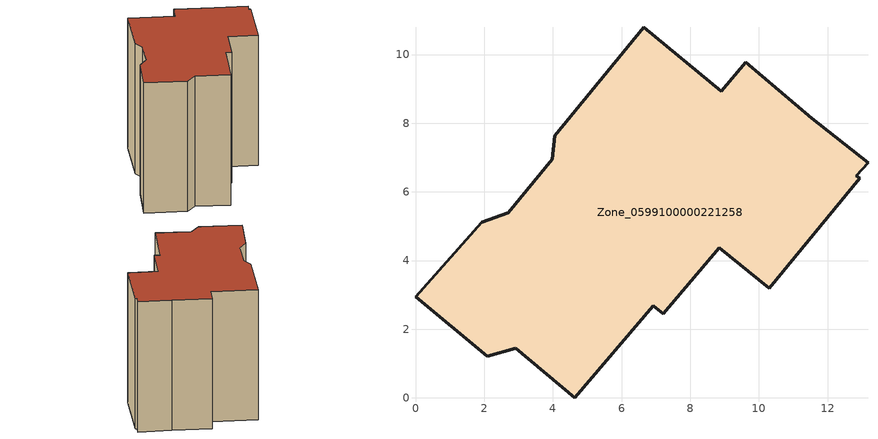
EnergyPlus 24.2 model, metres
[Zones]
Zone_0599100000221258
 floor ground (C_G): 8.84,4.38 7.21,2.45 6.92,2.69 4.63,0 2.92,1.45 2.08,1.21 0,2.95 1.93,5.12 2.7,5.39 3.98,6.95 4.05,7.63 6.65,10.8 8.9,8.93 9.62,9.77 11.54,8.15 13.18,6.85 12.83,6.46 12.94,6.39 10.31,3.19 z0
 wall outside (C_F): 1.93,5.12 0,2.95 2.08,1.21 2.92,1.45 4.63,0 6.92,2.69 7.21,2.45 8.84,4.38 10.31,3.19 12.94,6.39 12.83,6.46 13.18,6.85 11.54,8.15 9.62,9.77 8.9,8.93 6.65,10.8 4.05,7.63 3.98,6.95 2.7,5.39 1.93,5.12 z0:8.66
 roof outside (C_R): 12.83,6.46 13.18,6.85 11.54,8.15 9.62,9.77 8.9,8.93 6.65,10.8 4.05,7.63 3.98,6.95 2.7,5.39 1.93,5.12 0,2.95 2.08,1.21 2.92,1.45 4.63,0 6.92,2.69 7.21,2.45 8.84,4.38 10.31,3.19 12.94,6.39 z8.66
[BUILDING]
Pand.0599100000221258: North Axis=0; Terrain=City; Loads Convergence Tolerance Value=0.04; Temperature Convergence Tolerance Value=0.4; Solar Distribution=FullExterior; Maximum Number of Warmup Days=25; Minimum Number of Warmup Days=1
[Site:Location]
Rotterdam.The.Hague.AP_ZH_NLD Design_Conditions: Latitude=51.96; Longitude=4.45; Time Zone=1; Elevation=-4.5
[SITE:GROUNDTEMPERATURE:BUILDINGSURFACE]
18, 18, 18, 18, 18, 18, 18, 18, 18, 18, 18, 18
[MATERIAL] Thermal Absorptance=0.9; Solar Absorptance=0.7; Visible Absorptance=0.7
Name | Roughness | Thickness | Conductivity | Density | Specific Heat
G.TC.1946 | MediumSmooth | 0.15 | 1 | 540 | 1210
F.TC.1946 | Rough | 0.3 | 0.857143 | 1920 | 840
R.TC.1946 | MediumRough | 0.2 | 0.909091 | 1500 | 1000
[CONSTRUCTION]
C_G: G.TC.1946
C_F: F.TC.1946
C_R: R.TC.1946
[ZONE]
Zone_0599100000221258: Type=1; Multiplier=1; Ceiling Height=Autocalculate; Volume=Autocalculate; Floor Area=autocalculate; Part of Total Floor Area=Yes
[ZONEINFILTRATION:DESIGNFLOWRATE]
Infil_Zone_0599100000221258: Zone or ZoneList or Space or SpaceList=Zone_0599100000221258; Schedule=AlwaysOn; Design Flow Rate Calculation Method=Flow/Area; Flow Rate per Floor Area=0.003; Constant Term Coefficient=1; Temperature Term Coefficient=0; Velocity Term Coefficient=0; Velocity Squared Term Coefficient=0
[HVACTEMPLATE:ZONE:IDEALLOADSAIRSYSTEM]
Zone_0599100000221258: Maximum Heating Supply Air Temperature=50; Minimum Cooling Supply Air Temperature=13; Maximum Heating Supply Air Humidity Ratio=0.0156; Minimum Cooling Supply Air Humidity Ratio=0.0077; Heating Limit=NoLimit; Cooling Limit=NoLimit; Dehumidification Control Type=ConstantSensibleHeatRatio; Cooling Sensible Heat Ratio=0.7; Dehumidification Setpoint=60; Humidification Control Type=None; Humidification Setpoint=30; Outdoor Air Method=None; Outdoor Air Flow Rate per Person=0.00944; Outdoor Air Flow Rate per Zone Floor Area=0; Outdoor Air Flow Rate per Zone=0; Demand Controlled Ventilation Type=None; Outdoor Air Economizer Type=NoEconomizer; Heat Recovery Type=None; Sensible Heat Recovery Effectiveness=0.7; Latent Heat Recovery Effectiveness=0.65
[ZONECONTROL:THERMOSTAT]
ThermostatControl_Zone_0599100000221258: Zone or ZoneList=Zone_0599100000221258; Control Type Schedule=DualSetpointControlType; Control 1=Thermostat_Zone_0599100000221258; Temperature Difference Between Cutout And Setpoint=0
[THERMOSTATSETPOINT:DUALSETPOINT]
Thermostat_Zone_0599100000221258: Heating Setpoint Temperature Schedule=HeatingSetpoint_Zone_0599100000221258; Cooling Setpoint Temperature Schedule=CoolingSetpoint_Zone_0599100000221258
[SCHEDULE:COMPACT]
HeatingSetpoint_Zone_0599100000221258: Through: 12/31, For: AllDays, Until: 24:00, 21
CoolingSetpoint_Zone_0599100000221258: Through: 12/31, For: AllDays, Until: 24:00, 24
DualSetpointControlType: Through: 12/31, For: AllDays, Until: 24:00, 4
AlwaysOn: Through: 12/31, For: AllDays, Until: 24:00, 1
